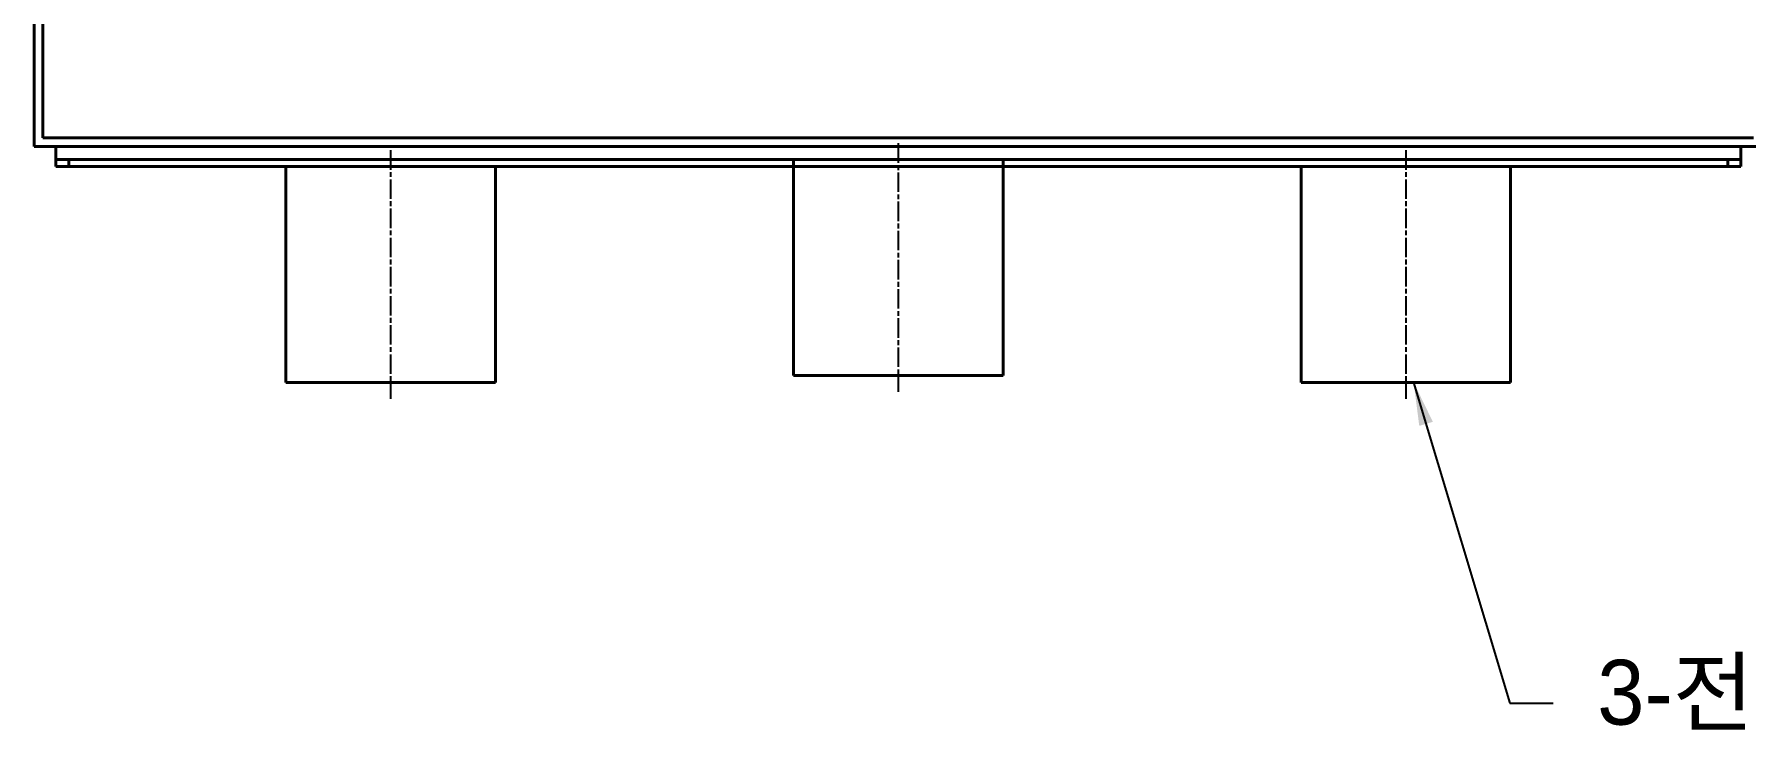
# Model space of a CAD drawing. Header units: millimetres. Extents: x 9486 to 14955, y -8999 to 1872.
# Drawn here: x 13003.7 to 13399.9, y -8277.9 to -8116.9 of the extents above; entities that cross this region are included whole.
import ezdxf

# ---------------------------------------------------------------- set-up
doc = ezdxf.new("R2010")
doc.units = ezdxf.units.MM
doc.linetypes.add('CHAIN', pattern=[0.3543, 0.2362, -0.0295, 0.0591, -0.0295])
doc.layers.add('가시적인 것(ISO)', color=3, linetype='Continuous', lineweight=40)
doc.layers.add('중심선(ISO)', color=1, linetype='Continuous', lineweight=25)
doc.styles.add('치수 텍스트_PSTEK_POSCO', font='isocp.shx')
doc.dimstyles.new('치수_PSTEK_POSCO$7', dxfattribs={"dimscale": 5, "dimtxt": 3, "dimasz": 2, "dimexe": 2, "dimexo": 2.5, "dimgap": 1, "dimtad": 1, "dimrnd": 1e-08, "dimdsep": 46, "dimtxsty": '치수 텍스트_PSTEK_POSCO', "dimcen": 0.09, "dimdle": 10, "dimclrd": 7, "dimclre": 7, "dimclrt": 2, "dimadec": 1, "dimazin": 2, "dimtfac": 1, "dimtmove": 0, "dimatfit": 3, "dimfxl": 0, "dimtolj": 1, "dimlwd": -1, "dimlwe": -1, "dimarcsym": 0})

msp = doc.modelspace()

# ---------------------------------------------------------------- linework, layer by layer
at = {"layer": '가시적인 것(ISO)'}
for p, q in [((13003.692, -8142.889), (13003.692, -7618.389)), ((13005.692, -8140.889), (13005.692, -7620.389)), ((13401.692, -8140.889), (13005.692, -8140.889)), ((13403.692, -8142.889), (13003.692, -8142.889)), ((13008.692, -8145.889), (13008.692, -8142.889)), ((13398.692, -8145.889), (13398.692, -8142.889)), ((13008.692, -8145.889), (13398.692, -8145.889)), ((13008.692, -8145.889), (13008.692, -8147.489)), ((13008.692, -8147.489), (13011.692, -8147.489)), ((13011.692, -8147.489), (13011.692, -8145.889)), ((13395.692, -8145.889), (13011.692, -8145.889)), ((13011.692, -8147.489), (13395.692, -8147.489)), ((13061.942, -8147.489), (13061.942, -8197.489)), ((13110.442, -8147.489), (13110.442, -8197.489)), ((13179.442, -8145.889), (13179.442, -8195.889)), ((13227.942, -8145.889), (13227.942, -8195.889)), ((13296.942, -8147.489), (13296.942, -8197.489)), ((13345.442, -8147.489), (13345.442, -8197.489)), ((13395.692, -8145.889), (13395.692, -8147.489)), ((13395.692, -8147.489), (13398.692, -8147.489)), ((13398.692, -8147.489), (13398.692, -8145.889)), ((13179.442, -8195.889), (13227.942, -8195.889)), ((13110.442, -8197.489), (13061.942, -8197.489)), ((13296.942, -8197.489), (13345.442, -8197.489))]:
    msp.add_line(p, q, dxfattribs=at)
at = {"layer": '중심선(ISO)', "linetype": 'CHAIN', "ltscale": 19.051651}
for p, q in [((13086.192, -8143.739), (13086.192, -8201.239)), ((13203.692, -8142.139), (13203.692, -8199.639)), ((13321.192, -8143.739), (13321.192, -8201.239))]:
    msp.add_line(p, q, dxfattribs=at)

# ---------------------------------------------------------------- texts
at = {"color": 2, "insert": (13365.49, -8261.688), "char_height": 15, "width": 129.48991, "attachment_point": 1, "style": '치수 텍스트_PSTEK_POSCO'}
msp.add_mtext('{\\fGulim|b0|i0|c129|p50;3-전선관 #36}', dxfattribs=at)

# ---------------------------------------------------------------- leaders
at = {"annotation_type": 0, "has_hookline": 1, "hookline_direction": 0, "text_width": 129.088}
msp.add_leader([(13322.99, -8197.489), (13345.266, -8271.745), (13355.266, -8271.745)], dimstyle='치수_PSTEK_POSCO$7', override={"dimgap": 1, "dimtad": 0}, dxfattribs=at)

doc.saveas('drawing.dxf')
